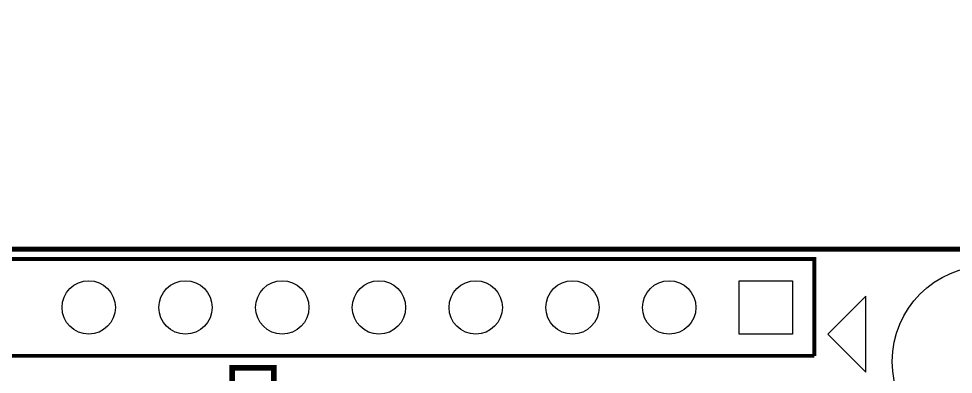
# Model space of a CAD drawing. Extents: x -900 to 3533, y 458 to 4954.
# Drawn here: x 1961 to 2928, y 2339 to 2706 of the extents above; entities that cross this region are included whole.
import ezdxf

# ---------------------------------------------------------------- set-up
doc = ezdxf.new("R2010")
doc.units = 0
doc.header["$MEASUREMENT"] = 0
for name, color, linetype in [('BG_OUTLINE', 254, 'CONTINUOUS'), ('PG_SILKSCREEN_TOP', 30, 'CONTINUOUS'), ('PIN_TOP', 1, 'CONTINUOUS')]:
    doc.layers.add(name, color=color, linetype=linetype)

msp = doc.modelspace()

# ---------------------------------------------------------------- linework, layer by layer
at = {"layer": 'BG_OUTLINE'}
for points in [[(1267.74, 4279.02, 5, 5, 0), (3000.02, 4279.02, 5, 5, -0.414214), (3078.76, 4200.28, 5, 5, 0), (3078.76, 2546.74, 5, 5, -0.414214), (3000.02, 2468, 5, 5, 0), (1267.74, 2468, 5, 5, -0.414214), (1189, 2546.74, 5, 5, 0), (1189, 4200.28, 5, 5, -0.414214), (1267.74, 4279.02, 5, 5, 0)], [(1267.74, 2468, 5, 5, 0), (3000.02, 2468, 5, 5, -0.414214), (3078.76, 2389.26, 5, 5, 0), (3078.76, 735.72, 5, 5, -0.414214), (3000.02, 656.98, 5, 5, 0), (1267.74, 656.98, 5, 5, -0.414214), (1189, 735.72, 5, 5, 0), (1189, 2389.26, 5, 5, -0.414214), (1267.74, 2468, 5, 5, 0)], [(1267.74, 2468, 5, 5, 0), (3000.02, 2468, 5, 5, -0.414214), (3078.76, 2389.26, 5, 5, 0), (3078.76, 735.72, 5, 5, -0.414214), (3000.02, 656.98, 5, 5, 0), (1267.74, 656.98, 5, 5, -0.414214), (1189, 735.72, 5, 5, 0), (1189, 2389.26, 5, 5, -0.414214), (1267.74, 2468, 5, 5, 0)]]:
    msp.add_lwpolyline(points, format="xyseb", dxfattribs=at)
at = {"layer": 'PG_SILKSCREEN_TOP'}
for points in [[(1483.88, 2457.728, 3.937, 3.937, 0), (2783.88, 2457.728, 3.937, 3.937, 0), (2783.88, 2357.728, 3.937, 3.937, 0)], [(2783.88, 2357.728, 3.937, 3.937, 0), (1483.88, 2357.728, 3.937, 3.937, 0), (1483.88, 2457.728, 3.937, 3.937, 0)], [(2225.173, 2226.386, 5.906, 5.906, 0), (2182.173, 2226.386, 5.906, 5.906, 0), (2182.173, 2345.386, 5.906, 5.906, 0), (2225.173, 2345.386, 5.906, 5.906, 0), (2225.173, 2226.386, 5.906, 5.906, 0)]]:
    msp.add_lwpolyline(points, format="xyseb", dxfattribs=at)
msp.add_lwpolyline([(2797.783, 2380.12), (2837.153, 2340.75), (2837.153, 2419.49)], close=True, dxfattribs=at)
at = {"layer": 'PIN_TOP'}
msp.add_lwpolyline([(2761.439, 2435.287), (2761.439, 2380.169), (2706.321, 2380.169), (2706.321, 2435.287)], close=True, dxfattribs=at)
for centre, radius in [((2962.835, 2352.075), 98.425), ((2033.88, 2407.728), 27.559), ((2133.88, 2407.728), 27.559), ((2233.88, 2407.728), 27.559), ((2333.88, 2407.728), 27.559), ((2433.88, 2407.728), 27.559), ((2533.88, 2407.728), 27.559), ((2633.88, 2407.728), 27.559)]:
    msp.add_circle(centre, radius, dxfattribs=at)

doc.saveas('drawing.dxf')
